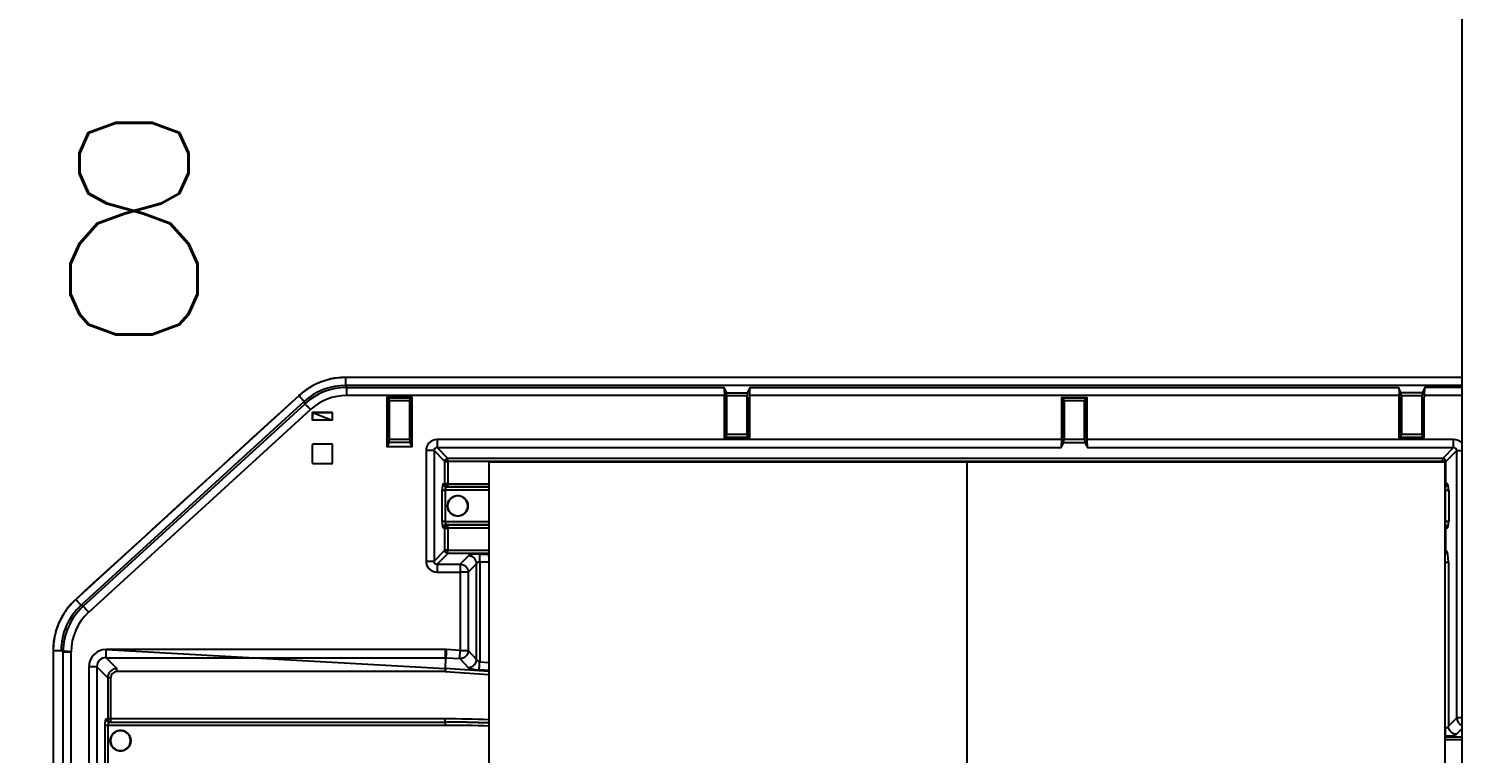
# Model space of a CAD drawing. Header units: feet. Extents: x 1518 to 2565, y 62 to 679.
# Drawn here: x 2068.18 to 2091.11, y 607.12 to 618.67 of the extents above; entities that cross this region are included whole.
import ezdxf

# ---------------------------------------------------------------- set-up
doc = ezdxf.new("R2010")
doc.units = ezdxf.units.FT
doc.header["$LTSCALE"] = 50
doc.header["$MEASUREMENT"] = 0
doc.layers.add('T-TEXT', color=1, linetype='Continuous', lineweight=20)
doc.styles.add('mytext', font='romans.shx')
doc.dimstyles.new('DECIMAL', dxfattribs={"dimscale": 27, "dimtxt": 0.125, "dimasz": 0.125, "dimexe": 0.125, "dimexo": 0.0625, "dimgap": 0.09, "dimtad": 0, "dimtih": 1, "dimtoh": 1, "dimzin": 4, "dimdsep": 46, "dimtxsty": 'mytext', "dimcen": 0, "dimazin": 3, "dimtfac": 1, "dimtofl": 0, "dimtmove": 0, "dimatfit": 3, "dimldrblk": 'DOT', "dimfxl": 1, "dimtolj": 1, "dimtzin": 0, "dimarcsym": 0})

# ---------------------------------------------------------------- blocks, each defined once
blk = doc.blocks.new('Z1')
at = {"color": 1, "linetype": 'Continuous'}
for p, q in [((-55.564, 145.647), (-55.564, 146.069)), ((-55.213, 145.647), (-55.213, 146.069)), ((-50.209, 146.222), (-50.188, 146.18)), ((-50.184, 146.131), (-50.184, 145.709)), ((-49.833, 146.131), (-49.833, 145.709)), ((-49.809, 146.222), (-49.83, 146.18)), ((-44.804, 146.069), (-44.804, 145.647)), ((-44.453, 146.069), (-44.453, 145.647)), ((-39.449, 146.24), (-39.449, 146.222)), ((-39.449, 146.222), (-39.428, 146.18)), ((-39.449, 145.568), (-39.449, 146.222)), ((-39.424, 146.131), (-39.424, 145.709)), ((-39.073, 146.131), (-39.073, 145.709)), ((-39.049, 146.222), (-39.07, 146.18)), ((-39.049, 146.24), (-39.049, 146.222)), ((-38.449, 146.24), (-39.049, 146.24)), ((-39.049, 145.568), (-39.049, 146.222)), ((-56.462, 145.97), (-56.462, 145.845)), ((-55.189, 145.556), (-55.21, 145.598)), ((-39.449, 145.568), (-39.049, 145.568)), ((-56.776, 145.162), (-56.776, 145.46)), ((-56.766, 145.47), (-56.472, 145.47)), ((-56.462, 145.46), (-56.462, 145.162)), ((-44.829, 145.556), (-44.829, 145.538)), ((-56.472, 145.152), (-56.766, 145.152)), ((-60.753, 142.153), (-60.625, 142.153)), ((-60.068, 142.06), (-60.068, 142.188)), ((-60.021, 141.031), (-54.659, 141.031)), ((-54.659, 141.031), (-54.659, 141.033)), ((-38.708, 140.813), (-38.708, 140.8))]:
    blk.add_line(p, q, dxfattribs=at)
for points in [[(0.291, 203.06), (0, 203.06), (-38.449, 203.06), (-38.449, 137.56), (0, 137.56), (0, 203.06)], [(-38.449, 146.402), (-56.245, 146.402), (-56.245, 146.527), (-56.245, 146.53)], [(-56.232, 146.368), (-50.218, 146.368), (-50.177, 146.285), (-49.841, 146.285), (-49.799, 146.368), (-39.458, 146.368)], [(-60.466, 142.895), (-60.433, 142.88), (-56.896, 146.11)], [(-55.189, 145.429), (-55.189, 145.556), (-55.189, 146.21), (-55.589, 146.21), (-55.589, 145.556), (-55.568, 145.598)], [(-44.808, 145.598), (-44.829, 145.556), (-44.829, 146.21), (-44.429, 146.21), (-44.429, 145.556)], [(-56.775, 145.969), (-56.776, 145.97), (-56.776, 145.845), (-56.775, 145.846)], [(-56.463, 145.846), (-56.462, 145.845), (-56.776, 145.845)], [(-38.58, 145.41), (-38.58, 145.538), (-44.429, 145.538), (-44.429, 145.556), (-44.45, 145.598)], [(-55.589, 145.556), (-55.589, 145.429), (-55.189, 145.429), (-55.221, 145.493), (-55.557, 145.493), (-55.589, 145.429)], [(-46.338, 129.55), (-38.713, 129.55), (-38.713, 145.175), (-46.338, 145.175), (-53.963, 145.175), (-53.963, 129.55), (-54.617, 129.55), (-54.617, 129.599), (-53.963, 129.599)], [(-53.963, 129.55), (-46.338, 129.55), (-46.338, 145.175)], [(-54.661, 144.23), (-54.71, 144.23), (-54.71, 144.732), (-54.661, 144.732)], [(-53.963, 144.732), (-54.661, 144.732), (-54.661, 144.23), (-53.963, 144.23)], [(-38.713, 144.23), (-38.708, 144.23), (-38.708, 144.732), (-38.713, 144.732)], [(-38.708, 144.732), (-38.659, 144.732), (-38.659, 144.23), (-38.708, 144.23)], [(-53.963, 143.723), (-54.617, 143.723), (-54.617, 143.773), (-53.963, 143.773)], [(-54.789, 143.551), (-54.789, 143.423), (-54.421, 143.423)], [(-54.16, 143.556), (-54.293, 143.423), (-54.293, 142.173), (-54.16, 142.03)], [(-54.111, 143.583), (-54.111, 143.711), (-53.963, 143.711)], [(-53.963, 143.583), (-54.111, 143.583), (-54.111, 141.992), (-53.963, 141.982)], [(-53.963, 143.669), (-53.971, 143.676), (-53.963, 143.676)], [(-38.713, 143.583), (-38.664, 143.583), (-38.664, 140.967)], [(-60.753, 132.635), (-60.753, 142.153), (-60.787, 142.168)], [(-60.216, 141.912), (-60.344, 141.912), (-60.344, 138.369)], [(-60.043, 141.74), (-60.216, 141.912), (-60.216, 138.369)], [(-54.659, 141.031), (-54.659, 140.981), (-60.038, 140.981)], [(-38.449, 140.751), (-38.708, 140.751), (-38.708, 140.8), (-38.449, 140.8)]]:
    blk.add_lwpolyline(points, dxfattribs=at)
at = {"color": 1, "linetype": 'Continuous', "flags": 128}
for points in [[(-60.433, 142.88), (-60.429, 142.876), (-60.422, 142.869), (-60.414, 142.859), (-60.403, 142.847), (-60.39, 142.834), (-60.376, 142.819), (-60.362, 142.802), (-60.346, 142.786), (-56.81, 146.016), (-56.825, 146.033), (-56.84, 146.049), (-56.854, 146.064), (-56.867, 146.078), (-56.877, 146.089), (-56.886, 146.099), (-56.893, 146.106), (-56.896, 146.11), (-56.909, 146.144), (-60.466, 142.895), (-60.47, 142.899), (-60.477, 142.906), (-60.485, 142.916), (-60.496, 142.927), (-60.508, 142.941), (-60.522, 142.956), (-60.536, 142.972), (-60.551, 142.988), (-56.994, 146.237), (-56.996, 146.238)], [(-53.963, 141.853), (-54.12, 141.864), (-54.119, 141.87), (-54.118, 141.88), (-54.118, 141.893), (-54.116, 141.908), (-54.115, 141.927), (-54.114, 141.948), (-54.112, 141.969), (-54.111, 141.992)], [(-53.963, 141.841), (-54.657, 141.888), (-54.657, 141.886), (-54.657, 141.882), (-54.657, 141.877), (-54.658, 141.871), (-54.658, 141.864), (-54.659, 141.856), (-54.66, 141.847), (-54.66, 141.839), (-53.963, 141.791)], [(-38.713, 140.8), (-38.712, 140.8), (-38.712, 140.798), (-38.712, 140.794), (-38.713, 140.789), (-38.713, 140.783), (-38.713, 140.779)]]:
    blk.add_lwpolyline(points, dxfattribs=at)
at = {"color": 1, "linetype": 'Continuous'}
for points in [[(-55.213, 146.205), (-55.564, 146.205), (-55.558, 146.204), (-55.22, 146.204)], [(-55.224, 146.154), (-55.553, 146.154), (-55.553, 145.542), (-55.224, 145.542)], [(-50.173, 145.624), (-49.844, 145.624), (-49.844, 146.236), (-50.173, 146.236)], [(-44.793, 145.542), (-44.464, 145.542), (-44.464, 146.154), (-44.793, 146.154)], [(-39.413, 145.624), (-39.084, 145.624), (-39.084, 146.236), (-39.413, 146.236)], [(-56.463, 145.846), (-56.775, 145.846), (-56.775, 145.969), (-56.463, 145.969), (-56.462, 145.97), (-56.776, 145.97)], [(-50.178, 145.574), (-49.84, 145.574), (-49.833, 145.573), (-50.184, 145.573)], [(-39.418, 145.574), (-39.08, 145.574), (-39.073, 145.573), (-39.424, 145.573)], [(-60.787, 142.168), (-60.913, 142.168), (-60.913, 132.62), (-60.787, 132.62), (-60.753, 132.635), (-60.625, 132.635), (-60.625, 142.153)], [(-54.66, 141.888), (-54.66, 141.839), (-59.896, 141.839), (-59.896, 141.888), (-60.068, 142.06), (-54.654, 142.06), (-54.654, 142.188), (-60.068, 142.188)]]:
    blk.add_lwpolyline(points, close=True, dxfattribs=at)
for points in [[(-54.838, 145.361), (-54.966, 145.361), (-54.966, 143.601), (-54.838, 143.601), (-54.666, 143.773, 0.39395), (-54.617, 143.723), (-54.789, 143.551), (-54.421, 143.551, -0.39392), (-54.293, 143.423), (-54.421, 143.423)], [(-44.838, 145.41), (-44.797, 145.493), (-44.461, 145.493), (-44.419, 145.41), (-38.58, 145.41), (-38.752, 145.238), (-54.617, 145.238, 0.393979), (-54.666, 145.189), (-54.838, 145.361), (-54.838, 143.601)], [(-54.643, 144.782, -0.412175), (-54.693, 144.832), (-54.666, 144.834), (-54.666, 145.189), (-54.617, 145.189), (-54.617, 145.238), (-54.789, 145.41)], [(-38.752, 145.175), (-38.752, 145.189), (-38.752, 145.238, -0.393979), (-38.703, 145.189), (-38.531, 145.361), (-38.449, 145.361)], [(-38.449, 140.926), (-38.536, 140.839, -0.393942), (-38.664, 140.967), (-38.531, 141.1), (-38.531, 145.361)], [(-38.713, 144.783, 0.339297), (-38.676, 144.832), (-38.703, 144.834), (-38.703, 145.189), (-38.752, 145.189), (-54.617, 145.189), (-54.617, 144.834), (-53.963, 144.834)], [(-53.963, 144.784), (-54.617, 144.784), (-54.617, 144.834), (-54.666, 144.834, 0.41212), (-54.617, 144.784), (-54.643, 144.782), (-53.963, 144.782)], [(-38.713, 144.834), (-38.703, 144.834, -0.161393), (-38.713, 144.804)], [(-53.963, 144.127), (-54.617, 144.127), (-54.617, 143.773), (-54.666, 143.773), (-54.666, 144.127), (-54.693, 144.13, -0.412175), (-54.643, 144.18)], [(-53.963, 144.18), (-54.643, 144.18), (-54.617, 144.177, 0.412033), (-54.666, 144.127), (-54.617, 144.127), (-54.617, 144.177), (-53.963, 144.177)], [(-38.713, 143.719, 0.243902), (-38.69, 143.76), (-38.703, 143.773), (-38.703, 144.127), (-38.676, 144.13, 0.339461), (-38.713, 144.178)], [(-38.713, 144.158, -0.16143), (-38.703, 144.127), (-38.713, 144.127)], [(-38.713, 143.773), (-38.703, 143.773, -0.153889), (-38.713, 143.744)], [(-38.449, 141.1), (-38.531, 141.1, 0.292979), (-38.449, 140.982)], [(-38.712, 140.8), (-38.711, 140.813, 0.017293), (-38.708, 140.813), (-38.708, 140.813, -0.01684), (-38.711, 140.813), (-38.711, 140.813)]]:
    blk.add_lwpolyline(points, format="xyb", dxfattribs=at)
for points in [[(-54.548, 144.616, 0.544465), (-54.548, 144.345, 0.294947), (-54.373, 144.345, 0.544465), (-54.373, 144.616, 0.294947)], [(-60.043, 141.083, 0.412057), (-59.994, 141.033), (-54.659, 141.033), (-54.659, 141.083), (-59.994, 141.083), (-60.043, 141.083), (-60.07, 141.081, 0.41212), (-60.021, 141.031), (-59.994, 141.033), (-59.994, 141.083), (-59.994, 141.74), (-60.043, 141.74)], [(-60.036, 138.929), (-59.849, 138.929), (-59.847, 138.927), (-60.038, 138.927), (-60.038, 139.677), (-60.038, 140.981), (-60.088, 140.981), (-60.088, 138.497, 0.393892), (-60.038, 138.448), (-59.797, 138.448), (-59.797, 140.302)], [(-59.926, 140.872, 0.544465), (-59.926, 140.601, 0.294947), (-59.751, 140.601, 0.544465), (-59.751, 140.872, 0.294947)]]:
    blk.add_lwpolyline(points, format="xyb", close=True, dxfattribs=at)
at = {"color": 1, "linetype": 'Continuous', "flags": 128}
blk.add_lwpolyline([(-54.654, 142.06), (-54.66, 141.888, -0.018043), (-54.657, 141.888), (-54.651, 142.06), (-54.43, 142.045), (-54.429, 142.051), (-54.429, 142.06), (-54.428, 142.073), (-54.427, 142.089), (-54.426, 142.108), (-54.424, 142.128), (-54.423, 142.15), (-54.421, 142.173), (-54.293, 142.173, -0.411917), (-54.43, 142.045), (-54.297, 141.903, 0.411962), (-54.16, 142.03), (-54.16, 143.556, 0.393981), (-54.288, 143.684), (-54.421, 143.551), (-54.421, 143.423), (-54.421, 142.173), (-54.642, 142.188), (-54.644, 142.165), (-54.645, 142.143), (-54.647, 142.123), (-54.648, 142.104), (-54.649, 142.088), (-54.65, 142.075), (-54.65, 142.066), (-54.651, 142.06)], format="xyb", dxfattribs=at)
at = {"color": 1, "linetype": 'Continuous'}
for centre in [(-54.461, 144.481), (-59.838, 140.736)]:
    blk.add_circle(centre, 0.163, dxfattribs=at)
for radius, start in [(18.582, 87.8554), (18.532, 87.8496), (18.53, 87.8493), (18.48, 87.8434)]:
    blk.add_arc((-54.659, 122.501), radius, start, 90, dxfattribs=at)
for centre, major_axis, ratio, start_param, end_param in [((-56.232, 145.382), (-0.37, 0.953), 0.978189, 5.918992, 6.647379), ((-56.222, 145.357), (-0.366, 0.945), 0.987012, 5.918992, 6.647379), ((-50.178, 146.236), (0, 0.05), 0.087489, 4.712389, 6.108652), ((-49.84, 146.236), (0, 0.05), 0.087489, 0.174533, 1.570796), ((-49.797, 146.24), (0, 0.13), 0.087489, 0.174533, 1.570796), ((-39.418, 146.236), (0, 0.05), 0.087489, 4.712389, 6.108652), ((-39.08, 146.236), (0, 0.05), 0.087489, 0.174533, 1.570796), ((-39.037, 146.24), (0, 0.13), 0.087489, 0.174533, 1.570796), ((-56.222, 145.357), (0.32, -0.825), 0.982581, 2.777399, 3.505786), ((-55.569, 146.069), (0, 0.05), 0.087489, 4.712389, 5.759587), ((-55.558, 146.154), (0, 0.05), 0.087489, 4.712389, 6.265732), ((-55.22, 146.154), (0, 0.05), 0.087489, 0.017453, 1.570796), ((-50.189, 146.131), (0, 0.05), 0.087489, 4.712389, 6.108652), ((-49.829, 146.131), (0, 0.05), 0.087489, 0.174533, 1.570796), ((-44.809, 146.069), (0, 0.05), 0.087489, 4.712389, 5.759587), ((-44.798, 146.154), (0, 0.05), 0.087489, 4.712389, 6.265732), ((-44.46, 146.154), (0, 0.05), 0.087489, 0.017453, 1.570796), ((-39.429, 146.131), (0, 0.05), 0.087489, 4.712389, 6.108652), ((-39.069, 146.131), (0, 0.05), 0.087489, 0.174533, 1.570796), ((-55.569, 145.647), (0, 0.05), 0.087489, 3.316126, 4.712389), ((-55.209, 145.647), (0, 0.05), 0.087489, 1.570796, 2.96706), ((-50.189, 145.709), (0, 0.05), 0.087489, 3.665191, 4.712389), ((-50.178, 145.624), (0, 0.05), 0.087489, 3.159046, 4.712389), ((-49.84, 145.624), (0, 0.05), 0.087489, 1.570796, 3.124139), ((-44.809, 145.647), (0, 0.05), 0.087489, 3.316126, 4.712389), ((-44.449, 145.647), (0, 0.05), 0.087489, 1.570796, 2.96706), ((-39.429, 145.709), (0, 0.05), 0.087489, 3.665191, 4.712389), ((-39.418, 145.624), (0, 0.05), 0.087489, 3.159046, 4.712389), ((-39.08, 145.624), (0, 0.05), 0.087489, 1.570796, 3.124139), ((-56.766, 145.46), (-0.00707, 0.00707), 0.999695, 5.497939, 7.068431), ((-56.472, 145.46), (0.00707, 0.00707), 0.999695, 5.497939, 7.068431), ((-55.558, 145.542), (0, 0.05), 0.087489, 3.316126, 4.712389), ((-55.22, 145.542), (0, 0.05), 0.087489, 1.570796, 2.96706), ((-54.783, 145.355), (0.131, -0.131), 0.970288, 2.371274, 3.911912), ((-54.783, 145.355), (-0.042, 0.042), 0.84211, 5.512866, 7.053504), ((-44.798, 145.542), (0, 0.05), 0.087489, 3.316126, 4.712389), ((-44.46, 145.542), (0, 0.05), 0.087489, 1.570796, 2.96706), ((-44.417, 145.538), (0, 0.13), 0.087489, 1.570796, 2.96706), ((-38.586, 145.355), (-0.131, -0.131), 0.970288, 3.100614, 3.911912), ((-38.586, 145.355), (0.042, 0.042), 0.84211, 5.512866, 7.053504), ((-56.766, 145.162), (-0.00707, -0.00707), 0.999695, 5.497939, 7.068431), ((-56.472, 145.162), (0.00707, -0.00707), 0.999695, 5.497939, 7.068431), ((-54.692, 144.732), (0, 0.1), 0.176327, 0.017453, 1.570796), ((-54.643, 144.732), (0, 0.05), 0.352654, 0.017453, 1.570796), ((-38.726, 144.732), (0, 0.05), 0.352654, 4.712389, 5.483791), ((-38.677, 144.732), (0, 0.1), 0.176327, 4.712389, 6.265732), ((-54.692, 144.23), (0, 0.1), 0.176327, 1.570796, 3.124139), ((-54.643, 144.23), (0, 0.05), 0.352654, 1.570796, 3.124139), ((-38.726, 144.23), (0, 0.05), 0.352654, 3.940987, 4.712389), ((-38.677, 144.23), (0, 0.1), 0.176327, 3.159046, 4.712389), ((-38.696, 143.583), (0, 0.18), 0.176327, 4.712389, 6.108652), ((-54.783, 143.606), (0.131, 0.131), 0.970288, 2.371274, 3.911912), ((-54.783, 143.606), (0.042, 0.042), 0.84211, 2.371274, 3.911912), ((-54.111, 143.679), (0.18, 0), 0.176327, 1.570796, 2.96706), ((-54.111, 143.551), (0.05, 0), 0.634777, 1.570796, 2.96706), ((-53.855, 143.583), (0.133, -0.129), 0.122744, 3.780325, 3.887313), ((-59.768, 142.153), (0.936, -0.413), 0.977384, 2.732965, 3.550221), ((-59.742, 142.141), (0.927, -0.409), 0.986525, 2.732965, 3.550221), ((-59.742, 142.141), (0.811, -0.357), 0.981933, 2.732965, 3.550221), ((-60.059, 141.904), (-0.204, 0.204), 0.970288, 5.512866, 7.053504), ((-54.654, 142.005), (0.006, 0.183), 0.984791, 6.249645, 6.316725), ((-60.059, 141.904), (-0.115, 0.115), 0.923436, 5.512866, 7.053504), ((-54.654, 142.005), (0.0019, 0.0547), 0.913122, 6.249645, 6.316725), ((-54.12, 141.896), (0.18, -0.013), 0.175892, 3.328509, 4.724773), ((-54.111, 142.024), (0.0488, -0.019), 0.580702, 3.53857, 4.934833), ((-59.893, 141.737), (-0.107, 0.107), 0.989599, 5.512866, 7.053504), ((-59.893, 141.737), (-0.0729, 0.0729), 0.970288, 5.512866, 7.053504), ((-60.07, 140.981), (0, 0.1), 0.176327, 0.017453, 1.570796), ((-60.021, 140.981), (0, 0.05), 0.352654, 0.017453, 1.570796), ((-38.708, 140.852), (-0.003, -0.101), 0.984791, 6.249645, 6.316725), ((-38.708, 140.852), (0.0018, 0.0523), 0.955933, 3.108053, 3.175133), ((-38.713, 140.845), (0.18, 0), 0.176327, 4.741443, 6.108652)]:
    blk.add_ellipse(centre, major_axis=major_axis, ratio=ratio, start_param=start_param, end_param=end_param, dxfattribs=at)
for points, knots in [([(-38.449, 146.527), (-44.381, 146.527), (-50.313, 146.527), (-56.245, 146.527), (-56.289, 146.526), (-56.376, 146.523), (-56.523, 146.496), (-56.683, 146.443), (-56.85, 146.356), (-56.946, 146.277), (-56.994, 146.237), (-56.989, 146.231), (-56.984, 146.226), (-56.979, 146.22), (-56.974, 146.215), (-56.97, 146.21), (-56.965, 146.204), (-56.96, 146.199), (-56.956, 146.195), (-56.951, 146.19), (-56.947, 146.185), (-56.943, 146.181), (-56.939, 146.176), (-56.935, 146.172), (-56.932, 146.168), (-56.928, 146.165), (-56.925, 146.161), (-56.923, 146.158), (-56.92, 146.155), (-56.918, 146.153), (-56.916, 146.15), (-56.913, 146.148), (-56.912, 146.147), (-56.911, 146.145), (-56.909, 146.144)], [0, 0, 0, 0, 1, 1, 1, 1.158571, 1.319355, 1.542926, 1.772962, 2, 2, 2, 3, 3, 3, 4, 4, 4, 5, 5, 5, 6, 6, 6, 7, 7, 7, 8, 8, 8, 9, 9, 9, 10, 10, 10, 10]), ([(-38.449, 146.53), (-44.381, 146.53), (-50.313, 146.53), (-56.245, 146.53), (-56.265, 146.529), (-56.315, 146.529), (-56.384, 146.522), (-56.455, 146.51), (-56.517, 146.497), (-56.583, 146.478), (-56.626, 146.462), (-56.648, 146.454)], [0, 0, 0, 0, 1, 1, 1, 1.139714, 1.369533, 1.500309, 1.66689, 1.833454, 2, 2, 2, 2]), ([(-56.648, 146.454), (-56.666, 146.447), (-56.712, 146.428), (-56.774, 146.397), (-56.836, 146.36), (-56.889, 146.325), (-56.944, 146.284), (-56.979, 146.254), (-56.996, 146.238), (-58.181, 145.155), (-59.367, 144.073), (-60.553, 142.99), (-60.58, 142.963), (-60.627, 142.918), (-60.675, 142.858), (-60.745, 142.766), (-60.786, 142.686), (-60.821, 142.617), (-60.835, 142.581), (-60.859, 142.522), (-60.88, 142.448), (-60.906, 142.335), (-60.911, 142.245), (-60.915, 142.168), (-60.915, 138.985), (-60.915, 135.803), (-60.915, 132.62)], [0, 0, 0, 0, 0.139058, 0.368691, 0.499692, 0.666367, 0.833141, 1, 1, 1, 2, 2, 2, 2.250503, 2.416157, 2.500769, 3, 3, 3, 3.249903, 3.414983, 3.499978, 4, 4, 4, 5, 5, 5, 5]), ([(-50.218, 146.368), (-50.217, 146.363), (-50.214, 146.354), (-50.211, 146.319), (-50.209, 146.279), (-50.209, 146.253), (-50.209, 146.24), (-52.217, 146.24), (-54.225, 146.24), (-56.232, 146.24), (-56.232, 146.283), (-56.232, 146.325), (-56.232, 146.368), (-56.237, 146.379), (-56.241, 146.39), (-56.245, 146.402)], [0, 0, 0, 0, 0.272803, 0.562441, 0.788004, 1, 1, 1, 2, 2, 2, 3, 3, 3, 4, 4, 4, 4]), ([(-38.449, 146.368), (-38.646, 146.368), (-38.843, 146.368), (-39.039, 146.368), (-39.053, 146.34), (-39.067, 146.313), (-39.081, 146.285), (-39.193, 146.285), (-39.305, 146.285), (-39.417, 146.285), (-39.431, 146.313), (-39.445, 146.34), (-39.458, 146.368), (-39.457, 146.363), (-39.454, 146.354), (-39.451, 146.319), (-39.449, 146.279), (-39.449, 146.253), (-39.449, 146.24), (-42.902, 146.24), (-46.356, 146.24), (-49.809, 146.24), (-49.809, 146.234), (-49.809, 146.228), (-49.809, 146.222), (-49.809, 146.004), (-49.809, 145.786), (-49.809, 145.568), (-49.942, 145.568), (-50.076, 145.568), (-50.209, 145.568), (-50.209, 145.786), (-50.209, 146.004), (-50.209, 146.222), (-50.209, 146.228), (-50.209, 146.234), (-50.209, 146.24)], [0, 0, 0, 0, 1, 1, 1, 2, 2, 2, 3, 3, 3, 4, 4, 4, 4.272803, 4.562441, 4.788004, 5, 5, 5, 6, 6, 6, 7, 7, 7, 8, 8, 8, 9, 9, 9, 10, 10, 10, 11, 11, 11, 11]), ([(-55.564, 146.205), (-55.565, 146.205), (-55.566, 146.204), (-55.567, 146.197), (-55.568, 146.185), (-55.569, 146.172), (-55.569, 146.155), (-55.569, 146.139), (-55.568, 146.125), (-55.567, 146.117), (-55.567, 146.113), (-55.567, 146.112)], [0, 0, 0, 0, 0.1087, 0.246112, 0.354624, 0.474128, 0.600064, 0.725965, 0.845501, 0.953987, 1, 1, 1, 1]), ([(-44.807, 146.112), (-44.807, 146.113), (-44.807, 146.117), (-44.808, 146.125), (-44.809, 146.139), (-44.809, 146.155), (-44.809, 146.172), (-44.808, 146.185), (-44.807, 146.197), (-44.806, 146.204), (-44.805, 146.205), (-44.804, 146.205), (-44.687, 146.205), (-44.57, 146.205), (-44.453, 146.205), (-44.456, 146.205), (-44.458, 146.205), (-44.46, 146.204), (-44.573, 146.204), (-44.685, 146.204), (-44.798, 146.204), (-44.8, 146.205), (-44.802, 146.205), (-44.804, 146.205)], [0, 0, 0, 0, 0.046013, 0.154498, 0.274033, 0.399933, 0.525869, 0.645372, 0.753883, 0.891294, 1, 1, 1, 2, 2, 2, 3, 3, 3, 4, 4, 4, 5, 5, 5, 5]), ([(-50.184, 145.573), (-50.185, 145.573), (-50.186, 145.574), (-50.187, 145.581), (-50.188, 145.593), (-50.189, 145.607), (-50.189, 145.623), (-50.189, 145.639), (-50.188, 145.653), (-50.187, 145.661), (-50.187, 145.665), (-50.187, 145.666)], [0, 0, 0, 0, 0.108706, 0.246104, 0.354616, 0.474153, 0.600055, 0.725957, 0.845494, 0.954006, 1, 1, 1, 1]), ([(-39.424, 145.573), (-39.425, 145.573), (-39.426, 145.574), (-39.427, 145.581), (-39.428, 145.593), (-39.429, 145.607), (-39.429, 145.623), (-39.429, 145.639), (-39.428, 145.653), (-39.427, 145.661), (-39.427, 145.665), (-39.427, 145.666)], [0, 0, 0, 0, 0.108711, 0.246107, 0.354619, 0.474155, 0.600054, 0.725954, 0.84549, 0.954002, 1, 1, 1, 1]), ([(-54.789, 145.41), (-54.789, 145.453), (-54.789, 145.495), (-54.789, 145.538), (-51.469, 145.538), (-48.149, 145.538), (-44.829, 145.538), (-44.829, 145.522), (-44.829, 145.488), (-44.832, 145.447), (-44.835, 145.42), (-44.837, 145.413), (-44.838, 145.41), (-48.155, 145.41), (-51.472, 145.41), (-54.789, 145.41)], [0, 0, 0, 0, 1, 1, 1, 2, 2, 2, 2.271927, 2.561325, 2.787283, 3, 3, 3, 4, 4, 4, 4]), ([(-60.553, 142.99), (-60.552, 142.989), (-60.552, 142.989), (-60.551, 142.988), (-60.582, 142.958), (-60.645, 142.896), (-60.735, 142.778), (-60.818, 142.631), (-60.876, 142.468), (-60.907, 142.312), (-60.911, 142.216), (-60.913, 142.168), (-60.914, 142.168), (-60.914, 142.168), (-60.915, 142.168)], [0, 0, 0, 0, 1, 1, 1, 1.141276, 1.284536, 1.483577, 1.688395, 1.842901, 2, 2, 2, 3, 3, 3, 3]), ([(-38.708, 140.813), (-38.709, 140.817), (-38.709, 140.825), (-38.71, 140.854), (-38.711, 140.893), (-38.711, 140.924), (-38.711, 140.94), (-38.711, 140.941)], [0, 0, 0, 0, 0.242005, 0.484009, 0.726006, 0.988622, 1, 1, 1, 1])]:
    blk.add_open_spline(points, degree=3, knots=knots, dxfattribs=at)
for points, weights, knots in [([(-55.213, 146.205), (-55.21, 146.205), (-55.209, 146.168), (-55.208, 146.131), (-55.211, 146.112), (-55.213, 146.098), (-55.213, 146.069)], [1, 0.793353340291, 1, 0.793353340291, 1, 0.866025403789, 1], [0, 0, 0, 1.308997, 1.308997, 2.617994, 2.617994, 3.665191, 3.665191, 3.665191]), ([(-44.453, 146.205), (-44.45, 146.205), (-44.449, 146.168), (-44.448, 146.131), (-44.451, 146.112), (-44.453, 146.098), (-44.453, 146.069)], [1, 0.793353340291, 1, 0.793353340291, 1, 0.866025403786, 1], [0, 0, 0, 1.308997, 1.308997, 2.617994, 2.617994, 3.665191, 3.665191, 3.665191]), ([(-49.833, 145.573), (-49.83, 145.573), (-49.829, 145.61), (-49.828, 145.647), (-49.831, 145.666), (-49.833, 145.681), (-49.833, 145.709)], [1, 0.793353340284, 1, 0.793353340284, 1, 0.866025403788, 1], [0, 0, 0, 1.308997, 1.308997, 2.617994, 2.617994, 3.665191, 3.665191, 3.665191]), ([(-39.073, 145.573), (-39.07, 145.573), (-39.069, 145.61), (-39.068, 145.647), (-39.071, 145.666), (-39.073, 145.681), (-39.073, 145.709)], [1, 0.793353340287, 1, 0.793353340287, 1, 0.866025403788, 1], [0, 0, 0, 1.308997, 1.308997, 2.617994, 2.617994, 3.665191, 3.665191, 3.665191]), ([(-38.713, 140.941), (-38.712, 140.941), (-38.711, 140.941), (-38.671, 140.942), (-38.664, 140.967)], [1, 0.999758228463, 1, 0.779993031691, 1], [0, 0, 0, 0.04398, 0.04398, 1.396263, 1.396263, 1.396263])]:
    blk.add_rational_spline(points, weights, degree=2, knots=knots, dxfattribs=at)
blk = doc.blocks.new('*D64')
at = {"layer": 'Defpoints', "color": 0, "linetype": 'Continuous', "transparency": 16777216}
for p in [(2058.432, 604.146), (2091.036, 604.146), (2091.036, 603.771)]:
    blk.add_point(p, dxfattribs=at)
at = {"layer": 'T-TEXT', "color": 0, "linetype": 'Continuous', "lineweight": -2, "transparency": 16777216}
for p, q in [((2058.432, 607.521), (2058.432, 615.487)), ((2058.432, 615.487), (2061.807, 615.487)), ((2089.349, 604.146), (2055.057, 604.146)), ((2089.349, 603.771), (2055.057, 603.771)), ((2058.432, 600.396), (2058.432, 597.021))]:
    blk.add_line(p, q, dxfattribs=at)
at = {"layer": 'T-TEXT', "color": 0, "linetype": 'Continuous', "transparency": 16777216}
for points in [[(2057.869, 607.521), (2058.994, 607.521), (2058.432, 604.146)], [(2057.869, 600.396), (2058.994, 600.396), (2058.432, 603.771)]]:
    blk.add_solid(points, dxfattribs=at)
at = {"layer": 'T-TEXT', "color": 0, "linetype": 'Continuous', "lineweight": 0, "transparency": 16777216, "insert": (2067.692, 617.175), "char_height": 3.375, "attachment_point": 2, "style": 'mytext'}
blk.add_mtext('\\A1;.38', dxfattribs=at)
blk = doc.blocks.new('_Dot')

msp = doc.modelspace()

# ---------------------------------------------------------------- block references
msp.add_blockref('Z1', (2129.486, 466.586))

# ---------------------------------------------------------------- dimensions: what is measured, and where the dimension line sits
at = {"layer": 'T-TEXT', "linetype": 'Continuous', "lineweight": 0}
dim = msp.add_linear_dim(base=(2058.43178, 604.14612), p1=(2091.03615, 603.77111), p2=(2091.03615, 604.14612), angle=90, dimstyle='DECIMAL', dxfattribs=at)
dim.commit()
dim.dimension.update_dxf_attribs({"geometry": '*D64', "text_midpoint": (2067.69214, 615.48711), "dimtype": 160})

doc.saveas('drawing.dxf')
